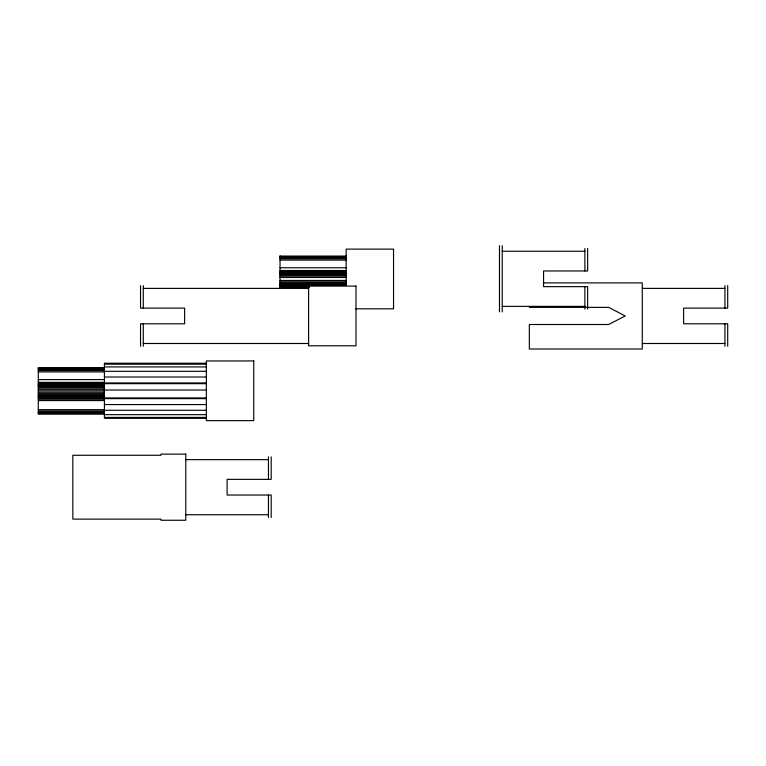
<?xml version="1.0" encoding="UTF-8"?>
<svg xmlns="http://www.w3.org/2000/svg" width="766" height="766" viewBox="0 0 766 766"><rect width="100%" height="100%" fill="white"/><g stroke="black" fill="none" stroke-linecap="round" stroke-linejoin="round"><path stroke-width="1.15" d="M502.237 251.258L584.889 251.258M280.03 256.064L346.155 256.064M280.03 256.639L346.155 256.639M280.03 257.539L346.155 257.539M280.03 258.726L346.155 258.726M280.03 260.095L346.155 260.095M280.03 267.755L346.155 267.755M280.03 270.513L346.155 270.513M280.03 271.652L346.155 271.652M280.03 272.524L346.155 272.524M280.03 273.261L346.155 273.261M280.03 273.462L346.155 273.462M280.03 274.027L346.155 274.027M280.03 274.937L346.155 274.937M280.03 276.114L346.155 276.114M280.03 277.493L346.155 277.493M280.03 280.442L346.155 280.442M280.03 281.821L346.155 281.821M543.601 282.884L642.291 282.884L642.291 349.009L529.335 349.009L529.335 324.506L608.683 324.506L625.209 315.946L608.683 307.386L529.335 307.386M280.03 283.008L346.155 283.008M280.03 283.908L346.155 283.908M280.03 284.483L346.155 284.483M280.03 284.866L346.155 284.866M280.03 285.412L346.155 285.412M280.03 286.293L309.55 286.293M280.03 287.432L309.55 287.432M143.29 288.389L308.602 288.389M642.291 288.389L724.942 288.389M502.237 306.362L584.889 306.362M355.635 308.813L393.542 308.813L393.542 249.122L346.155 249.122L346.155 285.594M143.29 343.494L308.602 343.494M642.291 343.494L724.942 343.494M206.36 363.237L104.425 363.237L104.425 418.341L206.36 418.341M104.425 364.185L206.36 364.185M104.425 366.933L206.36 366.933M104.425 367.699L38.3 367.699L38.3 413.889L104.425 413.889M38.3 367.891L104.425 367.891M38.3 368.456L104.425 368.456M38.3 369.365L104.425 369.365M38.3 370.543L104.425 370.543M104.425 371.309L206.36 371.309M38.3 371.922L104.425 371.922M104.425 377.016L206.36 377.016M38.3 379.582L104.425 379.582M38.3 382.33L104.425 382.33M104.425 382.952L206.36 382.952M38.3 383.479L104.425 383.479M104.425 383.661L206.36 383.661M38.3 384.35L104.425 384.35M38.3 385.087L104.425 385.087M38.3 385.279L104.425 385.279M38.3 385.853L104.425 385.853M38.3 386.763L104.425 386.763M38.3 387.941L104.425 387.941M38.3 389.32L104.425 389.32M104.425 390.028L206.36 390.028M38.3 390.794L104.425 390.794M38.3 392.269L104.425 392.269M38.3 393.647L104.425 393.647M38.3 394.825L104.425 394.825M38.3 395.735L104.425 395.735M38.3 396.3L104.425 396.3M38.3 396.683L104.425 396.683M38.3 397.238L104.425 397.238M104.425 397.927L206.36 397.927M38.3 398.109L104.425 398.109M104.425 398.636L206.36 398.636M38.3 399.249L104.425 399.249M38.3 400.58L104.425 400.58M104.425 404.572L206.36 404.572M38.3 409.666L104.425 409.666M104.425 410.279L206.36 410.279M38.3 411.036L104.425 411.036M38.3 412.223L104.425 412.223M38.3 413.123L104.425 413.123M38.3 413.697L104.425 413.697M104.425 414.655L206.36 414.655M104.425 417.403L206.36 417.403M185.784 459.638L268.445 459.638M185.784 514.742L268.445 514.742M727.7 285.641L727.7 308.104L683.617 308.104L683.617 323.788L727.7 323.788L727.7 346.251M724.942 285.641L724.942 308.104M724.942 323.788L724.942 346.251M587.646 248.5L587.646 270.963L543.563 270.963L543.563 286.647L587.646 286.647L587.646 309.11M584.889 248.5L584.889 270.963M584.889 286.647L584.889 309.11M502.237 245.742L502.237 311.867M499.48 245.742L499.48 311.867M280.03 255.873L280.03 288.552M271.193 456.89L271.193 479.353L227.109 479.353L227.109 495.037L271.193 495.037L271.193 517.5M268.445 456.89L268.445 479.353M268.445 495.037L268.445 517.5M143.29 285.641L143.29 308.104M143.29 323.788L143.29 346.251M140.542 285.641L140.542 308.104L184.616 308.104L184.616 323.788L140.542 323.788L140.542 346.251M355.989 286.101L308.602 286.101L308.602 345.792L355.989 345.792L355.989 286.101M253.747 360.949L206.36 360.949L206.36 420.639L253.747 420.639L253.747 360.949M185.784 454.133L160.994 454.133L160.994 455.263L72.827 455.263L72.827 519.128L160.994 519.128L160.994 520.258L185.784 520.258L185.784 454.133"/></g></svg>
